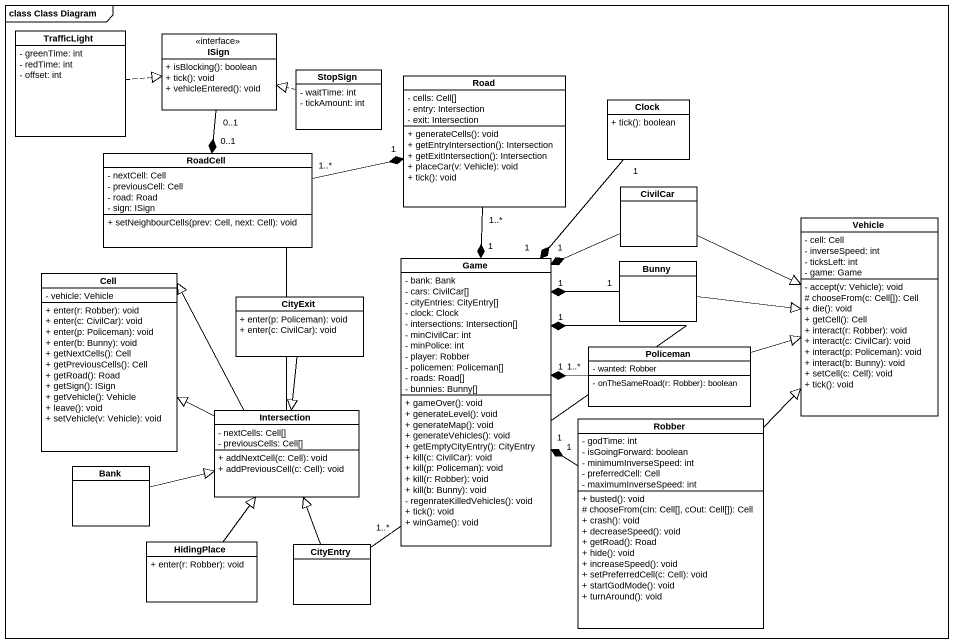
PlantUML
@startuml
mainframe class Class Diagram
hide circle
hide empty members
skinparam classAttributeIconSize 0
class TrafficLight {
  - greenTime: int
  - redTime: int
  - offset: int
}
class ISign <<interface>> {
  + isBlocking(): boolean
  + tick(): void
  + vehicleEntered(): void
}
class StopSign {
  - waitTime: int
  - tickAmount: int
}
class Road {
  - cells: Cell[]
  - entry: Intersection
  - exit: Intersection
  + generateCells(): void
  + getEntryIntersection(): Intersection
  + getExitIntersection(): Intersection
  + placeCar(v: Vehicle): void
  + tick(): void
}
class Clock {
  + tick(): boolean
}
class RoadCell {
  - nextCell: Cell
  - previousCell: Cell
  - road: Road
  - sign: ISign
  + setNeighbourCells(prev: Cell, next: Cell): void
}
class CivilCar
class Vehicle {
  - cell: Cell
  - inverseSpeed: int
  - ticksLeft: int
  - game: Game
  - accept(v: Vehicle): void
  # chooseFrom(c: Cell[]): Cell
  + die(): void
  + getCell(): Cell
  + interact(r: Robber): void
  + interact(c: CivilCar): void
  + interact(p: Policeman): void
  + interact(b: Bunny): void
  + setCell(c: Cell): void
  + tick(): void
}
class Game {
  - bank: Bank
  - cars: CivilCar[]
  - cityEntries: CityEntry[]
  - clock: Clock
  - intersections: Intersection[]
  - minCivilCar: int
  - minPolice: int
  - player: Robber
  - policemen: Policeman[]
  - roads: Road[]
  - bunnies: Bunny[]
  + gameOver(): void
  + generateLevel(): void
  + generateMap(): void
  + generateVehicles(): void
  + getEmptyCityEntry(): CityEntry
  + kill(c: CivilCar): void
  + kill(p: Policeman): void
  + kill(r: Robber): void
  + kill(b: Bunny): void
  - regenrateKilledVehicles(): void
  + tick(): void
  + winGame(): void
}
class Bunny
class Cell {
  - vehicle: Vehicle
  + enter(r: Robber): void
  + enter(c: CivilCar): void
  + enter(p: Policeman): void
  + enter(b: Bunny): void
  + getNextCells(): Cell
  + getPreviousCells(): Cell
  + getRoad(): Road
  + getSign(): ISign
  + getVehicle(): Vehicle
  + leave(): void
  + setVehicle(v: Vehicle): void
}
class CityExit {
  + enter(p: Policeman): void
  + enter(c: CivilCar): void
}
class Policeman {
  - wanted: Robber
  - onTheSameRoad(r: Robber): boolean
}
class Intersection {
  - nextCells: Cell[]
  - previousCells: Cell[]
  + addNextCell(c: Cell): void
  + addPreviousCell(c: Cell): void
}
class Robber {
  - godTime: int
  - isGoingForward: boolean
  - minimumInverseSpeed: int
  - preferredCell: Cell
  - maximumInverseSpeed: int
  + busted(): void
  # chooseFrom(cIn: Cell[], cOut: Cell[]): Cell
  + crash(): void
  + decreaseSpeed(): void
  + getRoad(): Road
  + hide(): void
  + increaseSpeed(): void
  + setPreferredCell(c: Cell): void
  + startGodMode(): void
  + turnAround(): void
}
class Bank
class HidingPlace {
  + enter(r: Robber): void
}
class CityEntry
TrafficLight .right.|> ISign
ISign "0..1" --* "0..1" RoadCell
StopSign .left.|> ISign
Road "1..*" --* "1" Game
Clock "1" --* "1" Game
RoadCell "1..*" -right-* "1" Road
RoadCell --|> Cell
CivilCar -right-|> Vehicle
CivilCar --* "1" Game
Bunny -right-|> Vehicle
Bunny "1" --* "1" Game
CityExit --|> Intersection
Policeman -right-|> Vehicle
Policeman "1..*" -left-* "1" Game
Intersection -left-|> Cell
Robber -up-|> Vehicle
Robber "1" -up-* "1" Game
Bank -right-|> Intersection
HidingPlace -up-|> Intersection
CityEntry "1..*" -up-* "1" Game
CityEntry -up-|> Intersection
@enduml
